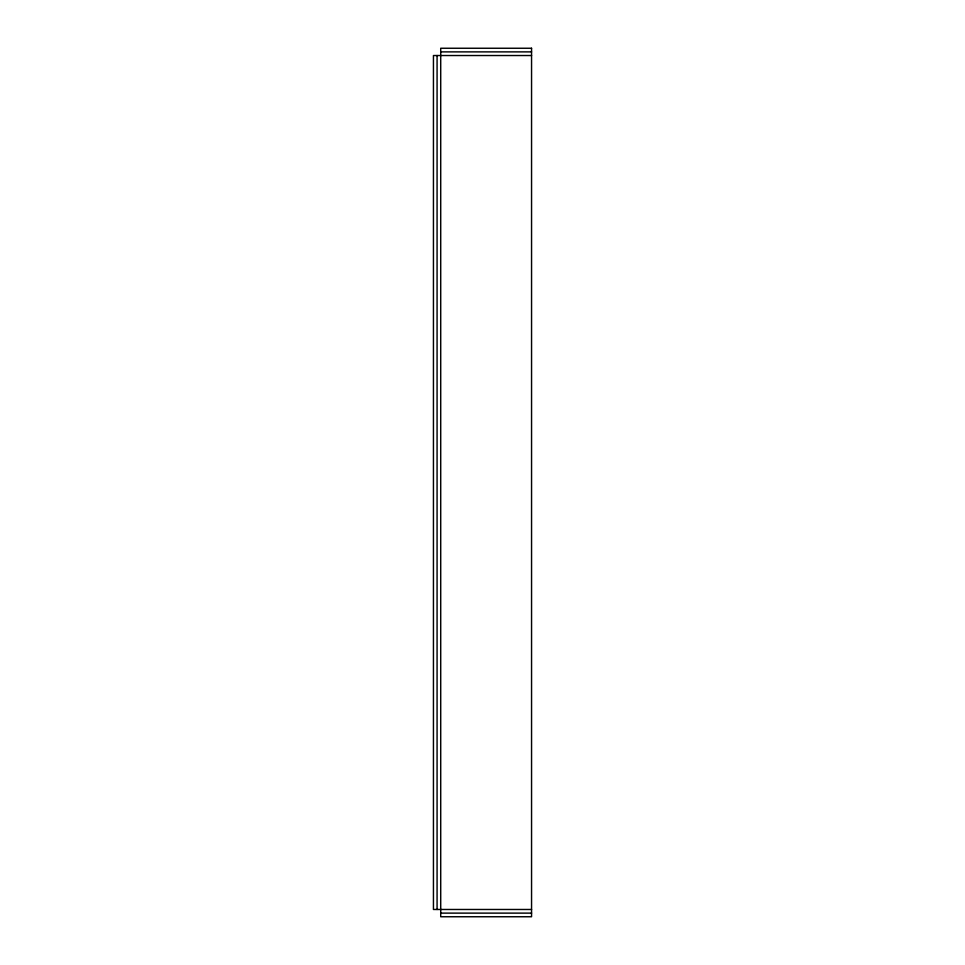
<?xml version="1.0" encoding="UTF-8"?>
<svg xmlns="http://www.w3.org/2000/svg" width="965" height="965" viewBox="0 0 965 965"><rect width="100%" height="100%" fill="white"/><g stroke="black" fill="none" stroke-linecap="round" stroke-linejoin="round"><path stroke-width="1.45" d="M440.716 51.881L531.558 51.881M531.558 55.524L433.442 55.524L433.442 909.476L531.558 909.476M440.716 913.119L531.558 913.119M437.073 55.524L437.073 909.476M531.558 48.25L440.716 48.25L440.716 916.75L531.558 916.75L531.558 48.25"/></g></svg>
